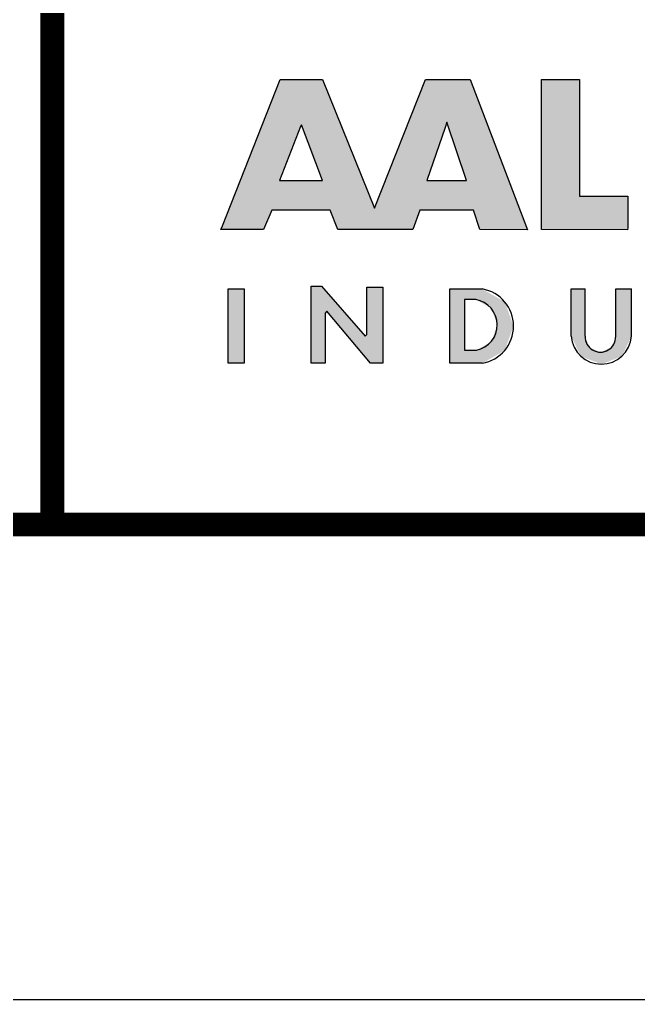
# Model space of a CAD drawing. Header units: feet. Extents: x -46890 to -45898, y -3252 to -1955.
# Drawn here: x -46626.99 to -46614.01, y -2918.24 to -2897.68 of the extents above; entities that cross this region are included whole.
import ezdxf

# ---------------------------------------------------------------- set-up
doc = ezdxf.new("R2010")
doc.units = ezdxf.units.FT
doc.header["$MEASUREMENT"] = 0
doc.layers.add('62_FORMATO', color=2, linetype='Continuous')
doc.layers.add('FORMATO', color=8, linetype='Continuous')

# ---------------------------------------------------------------- blocks, each defined once
blk = doc.blocks.new('*U20')
at = {"layer": 'FORMATO', "linetype": 'Continuous', "extrusion": (0, 0, -1)}
for points in [[(-209.755, 7.297), (-209.755, 8.109), (-209.927, 8.109)], [(-209.927, 8.109), (-209.927, 7.297), (-209.755, 7.297)], [(-210.661, 8.139), (-210.834, 7.865), (-210.813, 7.845)], [(-210.661, 8.139), (-210.813, 7.845), (-210.661, 7.297)], [(-210.834, 7.865), (-210.661, 8.139), (-210.773, 8.139)], [(-210.773, 8.139), (-211.25, 7.591), (-210.834, 7.865)], [(-211.27, 7.612), (-211.27, 8.129), (-211.444, 8.129)], [(-211.444, 8.129), (-211.444, 7.297), (-211.27, 7.612)], [(-212.177, 8.109), (-212.339, 7.994), (-212.177, 7.297)], [(-212.339, 7.994), (-212.177, 8.109), (-212.532, 8.109)], [(-212.532, 8.109), (-212.462, 7.994), (-212.339, 7.994)], [(-212.532, 8.109), (-212.778, 7.969), (-212.462, 7.994)], [(-213.658, 7.592), (-213.506, 8.109), (-213.658, 8.109)], [(-213.506, 8.109), (-213.658, 7.592), (-213.506, 7.592)], [(-214.166, 7.592), (-213.993, 8.109), (-214.166, 8.109)], [(-213.993, 8.109), (-214.166, 7.592), (-213.993, 7.592)], [(-212.339, 7.994), (-212.339, 7.439), (-212.177, 7.297)], [(-212.462, 7.994), (-212.778, 7.969), (-212.629, 7.899)], [(-212.778, 7.969), (-212.875, 7.704), (-212.629, 7.899)], [(-210.813, 7.845), (-210.813, 7.297), (-210.661, 7.297)], [(-210.834, 7.865), (-211.25, 7.591), (-211.311, 7.297)], [(-212.629, 7.899), (-212.875, 7.704), (-212.697, 7.72)], [(-212.697, 7.72), (-212.875, 7.704), (-212.635, 7.539)], [(-211.27, 7.612), (-211.444, 7.297), (-211.25, 7.591)], [(-212.875, 7.704), (-212.779, 7.438), (-212.635, 7.539)], [(-211.25, 7.591), (-211.444, 7.297), (-211.311, 7.297)], [(-212.635, 7.539), (-212.779, 7.438), (-212.471, 7.439)], [(-213.506, 7.592), (-213.705, 7.47), (-213.611, 7.374)], [(-213.658, 7.592), (-213.705, 7.47), (-213.506, 7.592)], [(-213.993, 7.592), (-214.061, 7.374), (-213.946, 7.47)], [(-214.166, 7.592), (-214.061, 7.374), (-213.993, 7.592)], [(-212.471, 7.439), (-212.779, 7.438), (-212.177, 7.297)], [(-212.177, 7.297), (-212.339, 7.439), (-212.471, 7.439)], [(-212.779, 7.438), (-212.533, 7.297), (-212.177, 7.297)], [(-213.705, 7.47), (-213.826, 7.418), (-213.611, 7.374)], [(-213.826, 7.418), (-214.061, 7.374), (-213.611, 7.374)], [(-213.946, 7.47), (-214.061, 7.374), (-213.826, 7.418)], [(-214.061, 7.374), (-213.836, 7.286), (-213.611, 7.374)]]:
    blk.add_solid(points, dxfattribs=at)
blk = doc.blocks.new('*U21')
at = {"layer": 'FORMATO', "linetype": 'Continuous'}
for points in [[(210.32, 10.402), (209.691, 8.799), (210.553, 9.905)], [(210.553, 9.905), (210.787, 10.402), (210.32, 10.402)], [(210.787, 10.402), (210.553, 9.905), (211.355, 8.992)], [(211.913, 10.402), (211.355, 8.992), (212.147, 9.934)], [(212.147, 9.934), (212.4, 10.402), (211.913, 10.402)], [(212.4, 10.402), (212.147, 9.934), (213.027, 8.757)], [(213.181, 10.402), (213.181, 8.758), (213.597, 9.124)], [(213.597, 10.402), (213.181, 10.402), (213.597, 9.124)], [(210.553, 9.905), (209.691, 8.799), (210.543, 9.885)], [(210.543, 9.885), (209.691, 8.799), (210.313, 9.296)], [(210.553, 9.905), (210.784, 9.296), (211.355, 8.992)], [(212.147, 9.934), (211.355, 8.992), (212.126, 9.874)], [(212.126, 9.874), (211.355, 8.992), (211.926, 9.296)], [(212.147, 9.934), (212.359, 9.296), (213.027, 8.757)], [(210.313, 9.296), (209.691, 8.799), (210.229, 8.971)], [(210.313, 9.296), (210.229, 8.971), (211.355, 8.992)], [(210.784, 9.296), (210.313, 9.296), (211.355, 8.992)], [(211.926, 9.296), (211.355, 8.992), (212.436, 8.972)], [(211.926, 9.296), (212.436, 8.972), (213.027, 8.757)], [(213.027, 8.757), (212.359, 9.296), (211.926, 9.296)], [(214.125, 9.124), (213.181, 8.758), (214.125, 8.779)], [(213.181, 8.758), (214.125, 9.124), (213.597, 9.124)], [(210.229, 8.971), (209.691, 8.799), (210.137, 8.758)], [(211.355, 8.992), (210.229, 8.971), (212.436, 8.972)], [(212.436, 8.972), (210.229, 8.971), (210.868, 8.971)], [(211.849, 8.972), (210.868, 8.971), (211.775, 8.758)], [(212.436, 8.972), (210.868, 8.971), (211.849, 8.972)], [(210.868, 8.971), (210.953, 8.758), (211.775, 8.758)], [(212.436, 8.972), (212.508, 8.759), (213.027, 8.757)], [(209.691, 8.799), (209.673, 8.758), (210.137, 8.758)], [(214.125, 8.779), (213.181, 8.758), (214.123, 8.758)]]:
    blk.add_solid(points, dxfattribs=at)

msp = doc.modelspace()

# ---------------------------------------------------------------- linework, layer by layer
at = {"layer": '62_FORMATO', "color": 7, "linetype": 'Continuous'}
msp.add_lwpolyline([(-46883.235, -2918.236), (-46464.711, -2918.236), (-46464.711, -2622.28), (-46883.235, -2622.28), (-46883.235, -2918.236)], dxfattribs=at)
at = {"layer": '62_FORMATO', "color": 7, "const_width": 0.498}
msp.add_lwpolyline([(-46474.676, -2632.245), (-46858.323, -2632.245), (-46858.323, -2908.271), (-46474.676, -2908.271)], close=True, dxfattribs=at)
at = {"layer": 'FORMATO'}
for p, q in [((-46617.965, -2904.887), (-46617.965, -2903.33)), ((-46617.965, -2903.33), (-46617.284, -2903.33)), ((-46615.416, -2904.322), (-46615.416, -2903.33)), ((-46615.416, -2903.33), (-46615.124, -2903.33)), ((-46615.124, -2904.322), (-46615.124, -2903.33)), ((-46614.482, -2903.33), (-46614.15, -2903.33)), ((-46614.482, -2904.322), (-46614.482, -2903.33)), ((-46614.151, -2904.322), (-46614.15, -2903.33)), ((-46617.654, -2903.552), (-46617.654, -2904.615)), ((-46617.418, -2903.552), (-46617.654, -2903.552)), ((-46617.654, -2904.615), (-46617.401, -2904.615)), ((-46617.282, -2904.888), (-46617.965, -2904.887))]:
    msp.add_line(p, q, dxfattribs=at)
msp.add_lwpolyline([(-46626.306, -2908.236, 0.5, 0.5, 0), (-46626.306, -2878.132, 0.5, 0.5, 0)], format="xyseb", dxfattribs=at)
for points in [[(-46621.527, -2898.932), (-46620.632, -2898.932), (-46619.542, -2901.637), (-46618.471, -2898.932), (-46617.537, -2898.932), (-46616.334, -2902.087), (-46617.33, -2902.083), (-46617.468, -2901.674), (-46618.594, -2901.676), (-46618.737, -2902.085), (-46620.312, -2902.085), (-46620.476, -2901.676), (-46621.702, -2901.676), (-46621.877, -2902.085), (-46622.768, -2902.085), (-46622.734, -2902.007), (-46621.527, -2898.932)], [(-46616.039, -2898.932), (-46615.241, -2898.932), (-46615.241, -2901.384), (-46614.228, -2901.384), (-46614.228, -2902.046), (-46614.233, -2902.086), (-46616.039, -2902.085), (-46616.039, -2898.932)], [(-46621.099, -2899.924), (-46621.54, -2901.053), (-46620.637, -2901.053), (-46621.079, -2899.886), (-46621.099, -2899.924)], [(-46618.063, -2899.944), (-46618.446, -2901.053), (-46617.615, -2901.053), (-46618.023, -2899.83), (-46618.063, -2899.944)], [(-46622.612, -2903.33), (-46622.281, -2903.33), (-46622.281, -2904.888), (-46622.612, -2904.888), (-46622.612, -2903.33)], [(-46620.872, -2903.272), (-46620.658, -2903.272), (-46619.743, -2904.323), (-46619.705, -2904.284), (-46619.705, -2903.292), (-46619.37, -2903.292), (-46619.371, -2904.888), (-46619.627, -2904.887), (-46620.541, -2903.798), (-46620.58, -2903.836), (-46620.581, -2904.887), (-46620.872, -2904.887), (-46620.872, -2903.272)]]:
    msp.add_lwpolyline(points, dxfattribs=at)
for centre, radius, start, end in [((-46617.415, -2904.109), 0.79, 279.72, 80.4734), ((-46617.508, -2904.085), 0.541, 281.3972, 80.4162), ((-46614.783, -2904.274), 0.634, 184.2971, 355.7029), ((-46614.803, -2904.334), 0.321, 177.8835, 2.1165)]:
    msp.add_arc(centre, radius, start, end, dxfattribs=at)

# ---------------------------------------------------------------- block references
at = {"layer": 'FORMATO', "linetype": 'Continuous', "xscale": 1.918150630997843, "yscale": 1.918150630997843, "zscale": 1.918150630997843}
for name in ['*U21', '*U20']:
    msp.add_blockref(name, (-47024.952, -2918.885), dxfattribs=at)

doc.saveas('drawing.dxf')
